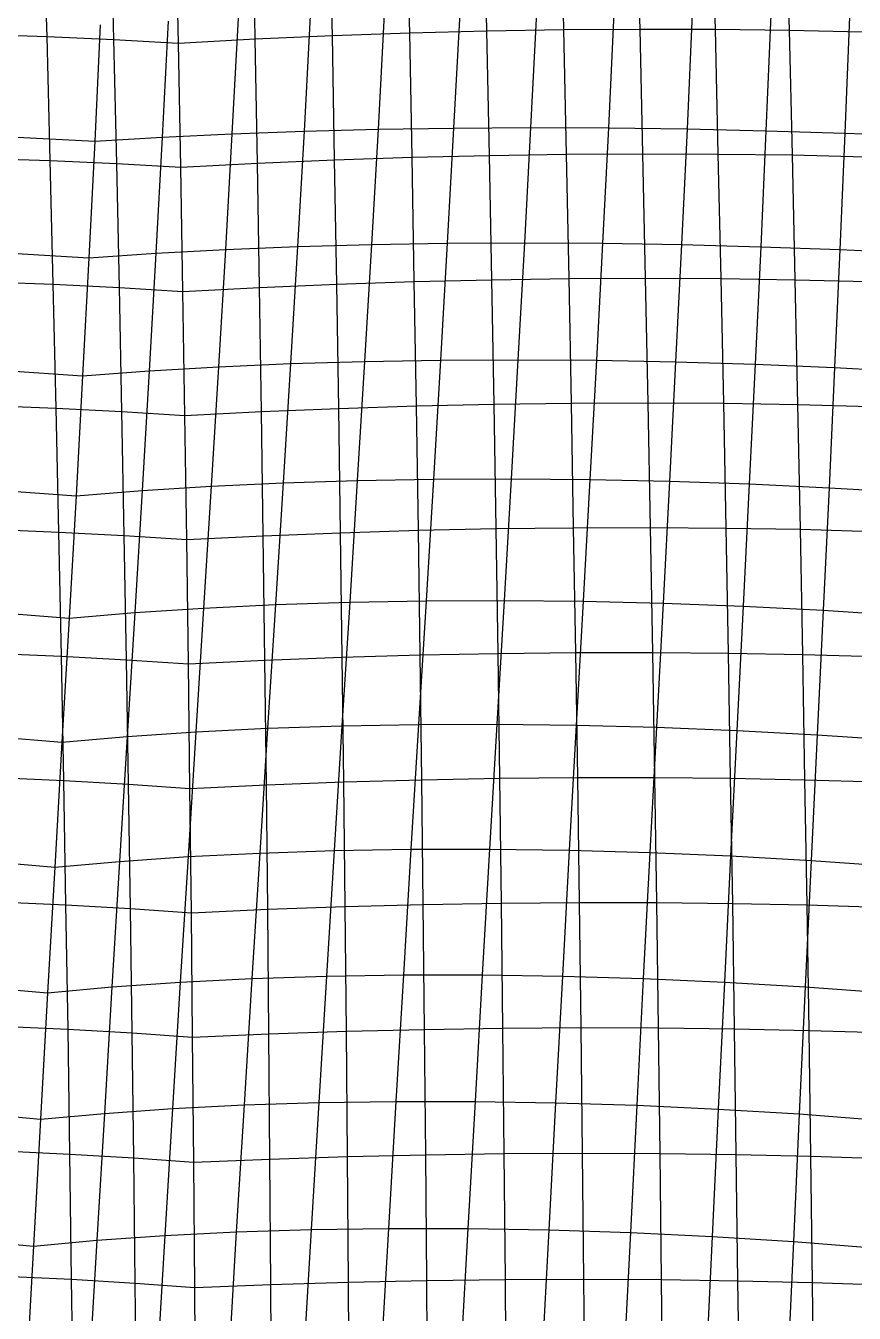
# Model space of a CAD drawing. Extents: x -429 to 429, y -1 to 209.
# Drawn here: x -124.25 to -102.37, y 140.9 to 174.91 of the extents above; entities that cross this region are included whole.
import ezdxf

# ---------------------------------------------------------------- set-up
doc = ezdxf.new("R2010")
doc.units = 0

msp = doc.modelspace()

# ---------------------------------------------------------------- linework, layer by layer
at = {"layer": 'default', "color": 3, "linetype": 'CONTINUOUS'}
for p, q in [((-123.69, 174.623, 21.53), (-123.779, 177.896, 20.956)), ((-116.153, 174.648, 19.819), (-116.218, 177.932, 19.236)), ((-114.11, 174.719, 19.829), (-114.177, 178.003, 19.225)), ((-112.069, 174.771, 19.719), (-112.141, 178.057, 19.098)), ((-110.038, 174.805, 19.488), (-110.114, 178.092, 18.858)), ((-108.025, 174.819, 19.137), (-108.104, 178.109, 18.504)), ((-106.035, 174.815, 18.667), (-106.118, 178.107, 18.038)), ((-104.078, 174.791, 18.081), (-104.16, 178.087, 17.461)), ((-121.923, 174.546, 20.534), (-122.001, 177.825, 19.985)), ((-120.219, 174.451, 19.435), (-120.282, 177.735, 18.916)), ((-120.219, 174.451, 19.435), (-120.282, 177.735, 18.916)), ((-118.192, 174.559, 19.687), (-118.255, 177.842, 19.133)), ((-112.069, 174.771, 19.719), (-110.038, 174.805, 19.488)), ((-110.038, 174.805, 19.488), (-108.025, 174.819, 19.137)), ((-109.968, 171.515, 20.092), (-110.038, 174.805, 19.488)), ((-108.025, 174.819, 19.137), (-106.035, 174.815, 18.667)), ((-107.95, 171.527, 19.744), (-108.025, 174.819, 19.137)), ((-106.035, 174.815, 18.667), (-104.078, 174.791, 18.081)), ((-105.959, 171.52, 19.271), (-106.035, 174.815, 18.667)), ((-104.078, 174.791, 18.081), (-102.158, 174.749, 17.38)), ((-104, 171.494, 18.677), (-104.078, 174.791, 18.081)), ((-125.513, 174.681, 22.42), (-123.69, 174.623, 21.53)), ((-123.69, 174.623, 21.53), (-121.923, 174.546, 20.534)), ((-123.606, 171.348, 22.084), (-123.69, 174.623, 21.53)), ((-121.923, 174.546, 20.534), (-120.219, 174.451, 19.435)), ((-121.849, 171.267, 21.065), (-121.923, 174.546, 20.534)), ((-120.219, 174.451, 19.435), (-118.192, 174.559, 19.687)), ((-120.159, 171.168, 19.94), (-120.219, 174.451, 19.435)), ((-120.159, 171.168, 19.94), (-120.219, 174.451, 19.435)), ((-118.192, 174.559, 19.687), (-116.153, 174.648, 19.819)), ((-118.133, 171.275, 20.223), (-118.192, 174.559, 19.687)), ((-116.153, 174.648, 19.819), (-114.11, 174.719, 19.829)), ((-116.093, 171.363, 20.38), (-116.153, 174.648, 19.819)), ((-114.11, 174.719, 19.829), (-112.069, 174.771, 19.719)), ((-114.047, 171.433, 20.411), (-114.11, 174.719, 19.829)), ((-112.002, 171.483, 20.314), (-112.069, 174.771, 19.719)), ((-125.424, 171.411, 22.992), (-123.606, 171.348, 22.084)), ((-116.093, 171.363, 20.38), (-114.047, 171.433, 20.411)), ((-114.047, 171.433, 20.411), (-112.002, 171.483, 20.314)), ((-113.988, 168.15, 20.978), (-114.047, 171.433, 20.411)), ((-112.002, 171.483, 20.314), (-109.968, 171.515, 20.092)), ((-111.939, 168.199, 20.896), (-112.002, 171.483, 20.314)), ((-109.968, 171.515, 20.092), (-107.95, 171.527, 19.744)), ((-109.9, 168.228, 20.682), (-109.968, 171.515, 20.092)), ((-107.95, 171.527, 19.744), (-105.959, 171.52, 19.271)), ((-107.879, 168.238, 20.337), (-107.95, 171.527, 19.744)), ((-105.959, 171.52, 19.271), (-104, 171.494, 18.677)), ((-105.885, 168.229, 19.861), (-105.959, 171.52, 19.271)), ((-104, 171.494, 18.677), (-102.083, 171.448, 17.962)), ((-103.925, 168.2, 19.258), (-104, 171.494, 18.677)), ((-123.606, 171.348, 22.084), (-121.849, 171.267, 21.065)), ((-123.525, 168.078, 22.623), (-123.606, 171.348, 22.084)), ((-121.849, 171.267, 21.065), (-120.159, 171.168, 19.94)), ((-121.778, 167.994, 21.581), (-121.849, 171.267, 21.065)), ((-120.159, 171.168, 19.94), (-118.133, 171.275, 20.223)), ((-120.102, 167.891, 20.429), (-120.159, 171.168, 19.94)), ((-120.102, 167.891, 20.429), (-120.159, 171.168, 19.94)), ((-118.133, 171.275, 20.223), (-116.093, 171.363, 20.38)), ((-118.078, 167.996, 20.744), (-118.133, 171.275, 20.223)), ((-116.037, 168.083, 20.927), (-116.093, 171.363, 20.38)), ((-125.338, 168.144, 23.549), (-123.525, 168.078, 22.623)), ((-123.525, 168.078, 22.623), (-121.778, 167.994, 21.581)), ((-123.449, 164.809, 23.141), (-123.525, 168.078, 22.623)), ((-121.778, 167.994, 21.581), (-120.102, 167.891, 20.429)), ((-121.711, 164.721, 22.077), (-121.778, 167.994, 21.581)), ((-120.102, 167.891, 20.429), (-118.078, 167.996, 20.744)), ((-118.078, 167.996, 20.744), (-116.037, 168.083, 20.927)), ((-118.027, 164.718, 21.242), (-118.078, 167.996, 20.744)), ((-116.037, 168.083, 20.927), (-113.988, 168.15, 20.978)), ((-115.985, 164.802, 21.449), (-116.037, 168.083, 20.927)), ((-113.988, 168.15, 20.978), (-111.939, 168.199, 20.896)), ((-113.933, 164.868, 21.518), (-113.988, 168.15, 20.978)), ((-111.939, 168.199, 20.896), (-109.9, 168.228, 20.682)), ((-111.881, 164.914, 21.449), (-111.939, 168.199, 20.896)), ((-109.9, 168.228, 20.682), (-107.879, 168.238, 20.337)), ((-109.838, 164.941, 21.243), (-109.9, 168.228, 20.682)), ((-107.879, 168.238, 20.337), (-105.885, 168.229, 19.861)), ((-107.813, 164.949, 20.9), (-107.879, 168.238, 20.337)), ((-105.885, 168.229, 19.861), (-103.925, 168.2, 19.258)), ((-105.816, 164.937, 20.422), (-105.885, 168.229, 19.861)), ((-103.925, 168.2, 19.258), (-102.01, 168.152, 18.53)), ((-103.857, 164.905, 19.811), (-103.925, 168.2, 19.258)), ((-120.05, 164.615, 20.899), (-120.102, 167.891, 20.429)), ((-120.05, 164.615, 20.899), (-120.102, 167.891, 20.429)), ((-111.881, 164.914, 21.449), (-109.838, 164.941, 21.243)), ((-109.838, 164.941, 21.243), (-107.813, 164.949, 20.9)), ((-109.779, 161.65, 21.792), (-109.838, 164.941, 21.243)), ((-107.813, 164.949, 20.9), (-105.816, 164.937, 20.422)), ((-107.75, 161.655, 21.451), (-107.813, 164.949, 20.9)), ((-105.816, 164.937, 20.422), (-103.857, 164.905, 19.811)), ((-105.75, 161.641, 20.97), (-105.816, 164.937, 20.422)), ((-125.256, 164.878, 24.086), (-123.449, 164.809, 23.141)), ((-123.449, 164.809, 23.141), (-121.711, 164.721, 22.077)), ((-123.379, 161.534, 23.638), (-123.449, 164.809, 23.141)), ((-121.711, 164.721, 22.077), (-120.05, 164.615, 20.899)), ((-121.65, 161.444, 22.554), (-121.711, 164.721, 22.077)), ((-120.05, 164.615, 20.899), (-118.027, 164.718, 21.242)), ((-120.001, 161.336, 21.353), (-120.05, 164.615, 20.899)), ((-120.001, 161.336, 21.353), (-120.05, 164.615, 20.899)), ((-118.027, 164.718, 21.242), (-115.985, 164.802, 21.449)), ((-117.98, 161.437, 21.726), (-118.027, 164.718, 21.242)), ((-115.985, 164.802, 21.449), (-113.933, 164.868, 21.518)), ((-115.937, 161.518, 21.957), (-115.985, 164.802, 21.449)), ((-113.933, 164.868, 21.518), (-111.881, 164.914, 21.449)), ((-113.882, 161.582, 22.045), (-113.933, 164.868, 21.518)), ((-111.826, 161.626, 21.99), (-111.881, 164.914, 21.449)), ((-103.857, 164.905, 19.811), (-101.943, 164.855, 19.07)), ((-103.79, 161.607, 20.351), (-103.857, 164.905, 19.811)), ((-125.181, 161.606, 24.598), (-123.379, 161.534, 23.638)), ((-123.379, 161.534, 23.638), (-121.65, 161.444, 22.554)), ((-123.312, 158.255, 24.12), (-123.379, 161.534, 23.638)), ((-115.937, 161.518, 21.957), (-113.882, 161.582, 22.045)), ((-113.882, 161.582, 22.045), (-111.826, 161.626, 21.99)), ((-113.835, 158.29, 22.554), (-113.882, 161.582, 22.045)), ((-111.826, 161.626, 21.99), (-109.779, 161.65, 21.792)), ((-111.775, 158.331, 22.512), (-111.826, 161.626, 21.99)), ((-109.779, 161.65, 21.792), (-107.75, 161.655, 21.451)), ((-109.723, 158.353, 22.322), (-109.779, 161.65, 21.792)), ((-107.75, 161.655, 21.451), (-105.75, 161.641, 20.97)), ((-107.691, 158.356, 21.984), (-107.75, 161.655, 21.451)), ((-105.75, 161.641, 20.97), (-103.79, 161.607, 20.351)), ((-105.688, 158.339, 21.5), (-105.75, 161.641, 20.97)), ((-103.79, 161.607, 20.351), (-101.877, 161.554, 19.597)), ((-103.726, 158.303, 20.873), (-103.79, 161.607, 20.351)), ((-121.65, 161.444, 22.554), (-120.001, 161.336, 21.353)), ((-121.591, 158.163, 23.016), (-121.65, 161.444, 22.554)), ((-120.001, 161.336, 21.353), (-117.98, 161.437, 21.726)), ((-119.956, 158.052, 21.791), (-120.001, 161.336, 21.353)), ((-119.956, 158.052, 21.791), (-120.001, 161.336, 21.353)), ((-117.98, 161.437, 21.726), (-115.937, 161.518, 21.957)), ((-117.937, 158.15, 22.193), (-117.98, 161.437, 21.726)), ((-115.893, 158.229, 22.448), (-115.937, 161.518, 21.957)), ((-125.108, 158.33, 25.098), (-123.312, 158.255, 24.12)), ((-123.312, 158.255, 24.12), (-121.591, 158.163, 23.016)), ((-123.25, 154.973, 24.582), (-123.312, 158.255, 24.12)), ((-121.591, 158.163, 23.016), (-119.956, 158.052, 21.791)), ((-121.538, 154.878, 23.46), (-121.591, 158.163, 23.016)), ((-119.956, 158.052, 21.791), (-117.937, 158.15, 22.193)), ((-117.937, 158.15, 22.193), (-115.893, 158.229, 22.448)), ((-117.897, 154.861, 22.64), (-117.937, 158.15, 22.193)), ((-115.893, 158.229, 22.448), (-113.835, 158.29, 22.554)), ((-115.852, 154.937, 22.916), (-115.893, 158.229, 22.448)), ((-113.835, 158.29, 22.554), (-111.775, 158.331, 22.512)), ((-113.793, 154.995, 23.039), (-113.835, 158.29, 22.554)), ((-111.775, 158.331, 22.512), (-109.723, 158.353, 22.322)), ((-111.729, 155.033, 23.009), (-111.775, 158.331, 22.512)), ((-109.723, 158.353, 22.322), (-107.691, 158.356, 21.984)), ((-109.673, 155.053, 22.825), (-109.723, 158.353, 22.322)), ((-107.691, 158.356, 21.984), (-105.688, 158.339, 21.5)), ((-107.637, 155.053, 22.49), (-107.691, 158.356, 21.984)), ((-105.688, 158.339, 21.5), (-103.726, 158.303, 20.873)), ((-105.632, 155.033, 22.003), (-105.688, 158.339, 21.5)), ((-103.726, 158.303, 20.873), (-101.815, 158.247, 20.106)), ((-103.669, 154.995, 21.369), (-103.726, 158.303, 20.873)), ((-119.915, 154.766, 22.213), (-119.956, 158.052, 21.791)), ((-119.915, 154.766, 22.213), (-119.956, 158.052, 21.791)), ((-125.042, 155.05, 25.575), (-123.25, 154.973, 24.582)), ((-123.25, 154.973, 24.582), (-121.538, 154.878, 23.46)), ((-123.191, 151.692, 25.03), (-123.25, 154.973, 24.582)), ((-121.538, 154.878, 23.46), (-119.915, 154.766, 22.213)), ((-121.487, 151.595, 23.888), (-121.538, 154.878, 23.46)), ((-119.915, 154.766, 22.213), (-117.897, 154.861, 22.64)), ((-119.877, 151.481, 22.619), (-119.915, 154.766, 22.213)), ((-119.877, 151.481, 22.619), (-119.915, 154.766, 22.213)), ((-117.897, 154.861, 22.64), (-115.852, 154.937, 22.916)), ((-117.862, 151.572, 23.073), (-117.897, 154.861, 22.64)), ((-115.852, 154.937, 22.916), (-113.793, 154.995, 23.039)), ((-115.816, 151.645, 23.372), (-115.852, 154.937, 22.916)), ((-113.793, 154.995, 23.039), (-111.729, 155.033, 23.009)), ((-113.754, 151.7, 23.512), (-113.793, 154.995, 23.039)), ((-111.729, 155.033, 23.009), (-109.673, 155.053, 22.825)), ((-111.686, 151.735, 23.495), (-111.729, 155.033, 23.009)), ((-109.673, 155.053, 22.825), (-107.637, 155.053, 22.49)), ((-109.626, 151.752, 23.318), (-109.673, 155.053, 22.825)), ((-107.637, 155.053, 22.49), (-105.632, 155.033, 22.003)), ((-107.586, 151.749, 22.985), (-107.637, 155.053, 22.49)), ((-105.632, 155.033, 22.003), (-103.669, 154.995, 21.369)), ((-105.578, 151.728, 22.495), (-105.632, 155.033, 22.003)), ((-103.669, 154.995, 21.369), (-101.759, 154.937, 20.591)), ((-103.613, 151.687, 21.854), (-103.669, 154.995, 21.369)), ((-124.979, 151.771, 26.039), (-123.191, 151.692, 25.03)), ((-123.191, 151.692, 25.03), (-121.487, 151.595, 23.888)), ((-123.136, 148.406, 25.459), (-123.191, 151.692, 25.03)), ((-115.816, 151.645, 23.372), (-113.754, 151.7, 23.512)), ((-113.754, 151.7, 23.512), (-111.686, 151.735, 23.495)), ((-113.719, 148.4, 23.966), (-113.754, 151.7, 23.512)), ((-111.686, 151.735, 23.495), (-109.626, 151.752, 23.318)), ((-111.648, 148.433, 23.96), (-111.686, 151.735, 23.495)), ((-109.626, 151.752, 23.318), (-107.586, 151.749, 22.985)), ((-109.583, 148.446, 23.791), (-109.626, 151.752, 23.318)), ((-107.586, 151.749, 22.985), (-105.578, 151.728, 22.495)), ((-107.539, 148.441, 23.46), (-107.586, 151.749, 22.985)), ((-105.578, 151.728, 22.495), (-103.613, 151.687, 21.854)), ((-105.527, 148.417, 22.968), (-105.578, 151.728, 22.495)), ((-103.613, 151.687, 21.854), (-101.704, 151.627, 21.063)), ((-103.561, 148.374, 22.318), (-103.613, 151.687, 21.854)), ((-121.487, 151.595, 23.888), (-119.877, 151.481, 22.619)), ((-121.441, 148.308, 24.298), (-121.487, 151.595, 23.888)), ((-119.877, 151.481, 22.619), (-117.862, 151.572, 23.073)), ((-119.844, 148.193, 23.006), (-119.877, 151.481, 22.619)), ((-119.844, 148.193, 23.006), (-119.877, 151.481, 22.619)), ((-117.862, 151.572, 23.073), (-115.816, 151.645, 23.372)), ((-117.83, 148.28, 23.487), (-117.862, 151.572, 23.073)), ((-115.784, 148.35, 23.808), (-115.816, 151.645, 23.372)), ((-124.919, 148.487, 26.483), (-123.136, 148.406, 25.459)), ((-123.136, 148.406, 25.459), (-121.441, 148.308, 24.298)), ((-123.088, 145.108, 25.867), (-123.136, 148.406, 25.459)), ((-121.441, 148.308, 24.298), (-119.844, 148.193, 23.006)), ((-121.4, 145.009, 24.689), (-121.441, 148.308, 24.298)), ((-119.844, 148.193, 23.006), (-117.83, 148.28, 23.487)), ((-117.83, 148.28, 23.487), (-115.784, 148.35, 23.808)), ((-117.803, 144.976, 23.882), (-117.83, 148.28, 23.487)), ((-115.784, 148.35, 23.808), (-113.719, 148.4, 23.966)), ((-115.756, 145.042, 24.222), (-115.784, 148.35, 23.808)), ((-113.719, 148.4, 23.966), (-111.648, 148.433, 23.96)), ((-113.688, 145.089, 24.395), (-113.719, 148.4, 23.966)), ((-111.648, 148.433, 23.96), (-109.583, 148.446, 23.791)), ((-111.613, 145.118, 24.4), (-111.648, 148.433, 23.96)), ((-109.583, 148.446, 23.791), (-107.539, 148.441, 23.46)), ((-109.545, 145.129, 24.237), (-109.583, 148.446, 23.791)), ((-107.539, 148.441, 23.46), (-105.527, 148.417, 22.968)), ((-107.497, 145.121, 23.908), (-107.539, 148.441, 23.46)), ((-105.527, 148.417, 22.968), (-103.561, 148.374, 22.318)), ((-105.482, 145.094, 23.413), (-105.527, 148.417, 22.968)), ((-103.561, 148.374, 22.318), (-101.653, 148.313, 21.516)), ((-103.515, 145.049, 22.757), (-103.561, 148.374, 22.318)), ((-119.815, 144.893, 23.378), (-119.844, 148.193, 23.006)), ((-119.815, 144.893, 23.378), (-119.844, 148.193, 23.006)), ((-124.866, 145.191, 26.905), (-123.088, 145.108, 25.867)), ((-123.088, 145.108, 25.867), (-121.4, 145.009, 24.689)), ((-123.041, 141.8, 26.265), (-123.088, 145.108, 25.867)), ((-121.4, 145.009, 24.689), (-119.815, 144.893, 23.378)), ((-121.361, 141.699, 25.068), (-121.4, 145.009, 24.689)), ((-119.815, 144.893, 23.378), (-117.803, 144.976, 23.882)), ((-119.788, 141.583, 23.737), (-119.815, 144.893, 23.378)), ((-119.788, 141.583, 23.737), (-119.815, 144.893, 23.378)), ((-117.803, 144.976, 23.882), (-115.756, 145.042, 24.222)), ((-117.779, 141.662, 24.266), (-117.803, 144.976, 23.882)), ((-115.756, 145.042, 24.222), (-113.688, 145.089, 24.395)), ((-115.731, 141.724, 24.627), (-115.756, 145.042, 24.222)), ((-113.688, 145.089, 24.395), (-111.613, 145.118, 24.4)), ((-113.661, 141.768, 24.817), (-113.688, 145.089, 24.395)), ((-111.613, 145.118, 24.4), (-109.545, 145.129, 24.237)), ((-111.582, 141.794, 24.834), (-111.613, 145.118, 24.4)), ((-109.545, 145.129, 24.237), (-107.497, 145.121, 23.908)), ((-109.509, 141.801, 24.678), (-109.545, 145.129, 24.237)), ((-107.497, 145.121, 23.908), (-105.482, 145.094, 23.413)), ((-107.456, 141.791, 24.35), (-107.497, 145.121, 23.908)), ((-105.482, 145.094, 23.413), (-103.515, 145.049, 22.757)), ((-105.439, 141.762, 23.853), (-105.482, 145.094, 23.413)), ((-103.515, 145.049, 22.757), (-101.608, 144.987, 21.945)), ((-103.47, 141.715, 23.19), (-103.515, 145.049, 22.757)), ((-124.815, 141.885, 27.318), (-123.041, 141.8, 26.265)), ((-123.041, 141.8, 26.265), (-121.361, 141.699, 25.068)), ((-122.999, 138.486, 26.644), (-123.041, 141.8, 26.265)), ((-121.361, 141.699, 25.068), (-119.788, 141.583, 23.737)), ((-121.327, 138.384, 25.431), (-121.361, 141.699, 25.068)), ((-119.788, 141.583, 23.737), (-117.779, 141.662, 24.266)), ((-119.765, 138.266, 24.081), (-119.788, 141.583, 23.737)), ((-119.765, 138.266, 24.081), (-119.788, 141.583, 23.737)), ((-117.779, 141.662, 24.266), (-115.731, 141.724, 24.627)), ((-117.758, 138.341, 24.633), (-117.779, 141.662, 24.266)), ((-115.731, 141.724, 24.627), (-113.661, 141.768, 24.817)), ((-115.71, 138.399, 25.012), (-115.731, 141.724, 24.627)), ((-113.661, 141.768, 24.817), (-111.582, 141.794, 24.834)), ((-113.637, 138.44, 25.216), (-113.661, 141.768, 24.817)), ((-111.582, 141.794, 24.834), (-109.509, 141.801, 24.678)), ((-111.555, 138.462, 25.243), (-111.582, 141.794, 24.834)), ((-109.509, 141.801, 24.678), (-107.456, 141.791, 24.35)), ((-109.478, 138.467, 25.093), (-109.509, 141.801, 24.678)), ((-107.456, 141.791, 24.35), (-105.439, 141.762, 23.853)), ((-107.421, 138.454, 24.767), (-107.456, 141.791, 24.35)), ((-105.439, 141.762, 23.853), (-103.47, 141.715, 23.19)), ((-105.4, 138.422, 24.268), (-105.439, 141.762, 23.853)), ((-103.47, 141.715, 23.19), (-101.563, 141.65, 22.365)), ((-103.43, 138.373, 23.598), (-103.47, 141.715, 23.19))]:
    msp.add_line(p, q, dxfattribs=at)
at = {"layer": 'default', "color": 5, "linetype": 'CONTINUOUS'}
for p, q in [((-116.736, 175.166, 7.493), (-116.901, 172.123, 7.003)), ((-114.783, 175.212, 6.766), (-114.947, 172.173, 6.257)), ((-112.79, 175.241, 6.158), (-112.95, 172.204, 5.638)), ((-110.765, 175.254, 5.672), (-110.918, 172.216, 5.146)), ((-108.716, 175.251, 5.309), (-108.861, 172.209, 4.785)), ((-106.649, 175.23, 5.071), (-106.785, 172.182, 4.556)), ((-104.573, 175.194, 4.959), (-104.701, 172.136, 4.459)), ((-102.495, 175.141, 4.973), (-102.617, 172.071, 4.495)), ((-122.285, 174.934, 10.364), (-122.429, 171.86, 9.959)), ((-122.285, 174.934, 10.364), (-122.429, 171.86, 9.959)), ((-120.494, 175.027, 9.296), (-120.65, 171.966, 8.857)), ((-118.642, 175.105, 8.338), (-118.805, 172.054, 7.87)), ((-118.805, 172.054, 7.87), (-116.901, 172.123, 7.003)), ((-116.901, 172.123, 7.003), (-117.076, 169.073, 6.471)), ((-116.901, 172.123, 7.003), (-114.947, 172.173, 6.257)), ((-114.947, 172.173, 6.257), (-115.12, 169.128, 5.708)), ((-114.947, 172.173, 6.257), (-112.95, 172.204, 5.638)), ((-112.95, 172.204, 5.638), (-113.118, 169.161, 5.077)), ((-112.95, 172.204, 5.638), (-110.918, 172.216, 5.146)), ((-110.918, 172.216, 5.146), (-111.08, 169.172, 4.581)), ((-110.918, 172.216, 5.146), (-108.861, 172.209, 4.785)), ((-108.861, 172.209, 4.785), (-109.014, 169.161, 4.221)), ((-108.861, 172.209, 4.785), (-106.785, 172.182, 4.556)), ((-106.785, 172.182, 4.556), (-106.931, 169.127, 4)), ((-106.785, 172.182, 4.556), (-104.701, 172.136, 4.459)), ((-104.701, 172.136, 4.459), (-104.838, 169.072, 3.917)), ((-104.701, 172.136, 4.459), (-102.617, 172.071, 4.495)), ((-102.617, 172.071, 4.495), (-102.747, 168.995, 3.975)), ((-102.617, 172.071, 4.495), (-100.541, 171.988, 4.664)), ((-124.483, 171.961, 9.754), (-122.429, 171.86, 9.959)), ((-122.429, 171.86, 9.959), (-122.584, 168.778, 9.51)), ((-122.429, 171.86, 9.959), (-122.584, 168.778, 9.51)), ((-122.429, 171.86, 9.959), (-120.65, 171.966, 8.857)), ((-120.65, 171.966, 8.857), (-120.817, 168.898, 8.376)), ((-120.65, 171.966, 8.857), (-118.805, 172.054, 7.87)), ((-118.805, 172.054, 7.87), (-118.978, 168.996, 7.361)), ((-118.978, 168.996, 7.361), (-117.076, 169.073, 6.471)), ((-117.076, 169.073, 6.471), (-117.26, 165.984, 5.901)), ((-117.076, 169.073, 6.471), (-115.12, 169.128, 5.708)), ((-115.12, 169.128, 5.708), (-115.302, 166.043, 5.123)), ((-115.12, 169.128, 5.708), (-113.118, 169.161, 5.077)), ((-113.118, 169.161, 5.077), (-113.295, 166.078, 4.482)), ((-113.118, 169.161, 5.077), (-111.08, 169.172, 4.581)), ((-111.08, 169.172, 4.581), (-111.25, 166.088, 3.981)), ((-111.08, 169.172, 4.581), (-109.014, 169.161, 4.221)), ((-109.014, 169.161, 4.221), (-109.176, 166.073, 3.622)), ((-109.014, 169.161, 4.221), (-106.931, 169.127, 4)), ((-106.931, 169.127, 4), (-107.085, 166.033, 3.408)), ((-106.931, 169.127, 4), (-104.838, 169.072, 3.917)), ((-104.838, 169.072, 3.917), (-104.984, 165.969, 3.339)), ((-104.838, 169.072, 3.917), (-102.747, 168.995, 3.975)), ((-124.641, 168.897, 9.271), (-122.584, 168.778, 9.51)), ((-122.584, 168.778, 9.51), (-122.749, 165.662, 9.015)), ((-122.584, 168.778, 9.51), (-122.749, 165.662, 9.015)), ((-122.584, 168.778, 9.51), (-120.817, 168.898, 8.376)), ((-120.817, 168.898, 8.376), (-120.993, 165.793, 7.852)), ((-120.817, 168.898, 8.376), (-118.978, 168.996, 7.361)), ((-118.978, 168.996, 7.361), (-119.16, 165.9, 6.812)), ((-102.747, 168.995, 3.975), (-102.887, 165.88, 3.415)), ((-102.747, 168.995, 3.975), (-100.666, 168.896, 4.172)), ((-119.16, 165.9, 6.812), (-117.26, 165.984, 5.901)), ((-117.26, 165.984, 5.901), (-117.455, 162.836, 5.287)), ((-117.26, 165.984, 5.901), (-115.302, 166.043, 5.123)), ((-115.302, 166.043, 5.123), (-115.495, 162.899, 4.492)), ((-115.302, 166.043, 5.123), (-113.295, 166.078, 4.482)), ((-113.295, 166.078, 4.482), (-113.484, 162.935, 3.84)), ((-113.295, 166.078, 4.482), (-111.25, 166.088, 3.981)), ((-111.25, 166.088, 3.981), (-111.431, 162.943, 3.334)), ((-111.25, 166.088, 3.981), (-109.176, 166.073, 3.622)), ((-109.176, 166.073, 3.622), (-109.349, 162.924, 2.976)), ((-109.176, 166.073, 3.622), (-107.085, 166.033, 3.408)), ((-107.085, 166.033, 3.408), (-107.248, 162.879, 2.769)), ((-107.085, 166.033, 3.408), (-104.984, 165.969, 3.339)), ((-104.984, 165.969, 3.339), (-105.139, 162.806, 2.714)), ((-104.984, 165.969, 3.339), (-102.887, 165.88, 3.415)), ((-124.809, 165.798, 8.746), (-122.749, 165.662, 9.015)), ((-122.749, 165.662, 9.015), (-122.925, 162.491, 8.48)), ((-122.749, 165.662, 9.015), (-122.925, 162.491, 8.48)), ((-122.749, 165.662, 9.015), (-120.993, 165.793, 7.852)), ((-120.993, 165.793, 7.852), (-121.18, 162.632, 7.286)), ((-120.993, 165.793, 7.852), (-119.16, 165.9, 6.812)), ((-119.16, 165.9, 6.812), (-119.354, 162.747, 6.22)), ((-102.887, 165.88, 3.415), (-103.034, 162.707, 2.811)), ((-102.887, 165.88, 3.415), (-100.801, 165.768, 3.636)), ((-117.455, 162.836, 5.287), (-115.495, 162.899, 4.492)), ((-115.495, 162.899, 4.492), (-115.694, 159.686, 3.839)), ((-115.495, 162.899, 4.492), (-113.484, 162.935, 3.84)), ((-113.484, 162.935, 3.84), (-113.677, 159.722, 3.177)), ((-113.484, 162.935, 3.84), (-111.431, 162.943, 3.334)), ((-111.431, 162.943, 3.334), (-111.618, 159.729, 2.666)), ((-111.431, 162.943, 3.334), (-109.349, 162.924, 2.976)), ((-109.349, 162.924, 2.976), (-109.527, 159.707, 2.309)), ((-109.349, 162.924, 2.976), (-107.248, 162.879, 2.769)), ((-124.987, 162.642, 8.18), (-122.925, 162.491, 8.48)), ((-122.925, 162.491, 8.48), (-121.18, 162.632, 7.286)), ((-121.18, 162.632, 7.286), (-121.374, 159.408, 6.693)), ((-121.18, 162.632, 7.286), (-119.354, 162.747, 6.22)), ((-119.354, 162.747, 6.22), (-119.553, 159.529, 5.603)), ((-119.354, 162.747, 6.22), (-117.455, 162.836, 5.287)), ((-117.455, 162.836, 5.287), (-117.656, 159.622, 4.649)), ((-107.248, 162.879, 2.769), (-107.417, 159.656, 2.109)), ((-107.248, 162.879, 2.769), (-105.139, 162.806, 2.714)), ((-105.139, 162.806, 2.714), (-105.3, 159.576, 2.066)), ((-105.139, 162.806, 2.714), (-103.034, 162.707, 2.811)), ((-103.034, 162.707, 2.811), (-103.188, 159.469, 2.181)), ((-103.034, 162.707, 2.811), (-100.944, 162.582, 3.059)), ((-122.925, 162.491, 8.48), (-123.108, 159.26, 7.916)), ((-122.925, 162.491, 8.48), (-123.108, 159.26, 7.916)), ((-121.374, 159.408, 6.693), (-119.553, 159.529, 5.603)), ((-119.553, 159.529, 5.603), (-119.76, 156.26, 4.962)), ((-119.553, 159.529, 5.603), (-117.656, 159.622, 4.649)), ((-117.656, 159.622, 4.649), (-117.865, 156.355, 3.987)), ((-117.656, 159.622, 4.649), (-115.694, 159.686, 3.839)), ((-115.694, 159.686, 3.839), (-115.9, 156.42, 3.16)), ((-115.694, 159.686, 3.839), (-113.677, 159.722, 3.177)), ((-113.677, 159.722, 3.177), (-113.878, 156.456, 2.486)), ((-113.677, 159.722, 3.177), (-111.618, 159.729, 2.666)), ((-111.618, 159.729, 2.666), (-111.81, 156.461, 1.97)), ((-111.618, 159.729, 2.666), (-109.527, 159.707, 2.309)), ((-109.527, 159.707, 2.309), (-109.711, 156.435, 1.614)), ((-109.527, 159.707, 2.309), (-107.417, 159.656, 2.109)), ((-107.417, 159.656, 2.109), (-107.591, 156.38, 1.421)), ((-107.417, 159.656, 2.109), (-105.3, 159.576, 2.066)), ((-105.3, 159.576, 2.066), (-105.466, 156.294, 1.393)), ((-105.3, 159.576, 2.066), (-103.188, 159.469, 2.181)), ((-125.174, 159.423, 7.586), (-123.108, 159.26, 7.916)), ((-123.108, 159.26, 7.916), (-123.297, 155.982, 7.333)), ((-123.108, 159.26, 7.916), (-123.297, 155.982, 7.333)), ((-123.108, 159.26, 7.916), (-121.374, 159.408, 6.693)), ((-121.374, 159.408, 6.693), (-121.575, 156.135, 6.08)), ((-103.188, 159.469, 2.181), (-103.346, 156.179, 1.528)), ((-103.188, 159.469, 2.181), (-101.093, 159.334, 2.453)), ((-115.9, 156.42, 3.16), (-113.878, 156.456, 2.486)), ((-113.878, 156.456, 2.486), (-114.077, 153.156, 1.801)), ((-113.878, 156.456, 2.486), (-111.81, 156.461, 1.97)), ((-111.81, 156.461, 1.97), (-112.003, 153.159, 1.28)), ((-111.81, 156.461, 1.97), (-109.711, 156.435, 1.614)), ((-109.711, 156.435, 1.614), (-109.894, 153.131, 0.925)), ((-109.711, 156.435, 1.614), (-107.591, 156.38, 1.421)), ((-125.365, 156.155, 6.971), (-123.297, 155.982, 7.333)), ((-123.297, 155.982, 7.333), (-121.575, 156.135, 6.08)), ((-121.575, 156.135, 6.08), (-121.775, 152.836, 5.464)), ((-121.575, 156.135, 6.08), (-119.76, 156.26, 4.962)), ((-119.76, 156.26, 4.962), (-119.966, 152.962, 4.323)), ((-119.76, 156.26, 4.962), (-117.865, 156.355, 3.987)), ((-117.865, 156.355, 3.987), (-118.072, 153.057, 3.327)), ((-117.865, 156.355, 3.987), (-115.9, 156.42, 3.16)), ((-115.9, 156.42, 3.16), (-116.105, 153.122, 2.485)), ((-107.591, 156.38, 1.421), (-107.766, 153.071, 0.739)), ((-107.591, 156.38, 1.421), (-105.466, 156.294, 1.393)), ((-105.466, 156.294, 1.393), (-105.632, 152.981, 0.722)), ((-105.466, 156.294, 1.393), (-103.346, 156.179, 1.528)), ((-103.346, 156.179, 1.528), (-103.505, 152.861, 0.876)), ((-103.346, 156.179, 1.528), (-101.246, 156.036, 1.826)), ((-123.297, 155.982, 7.333), (-123.487, 152.681, 6.745)), ((-123.297, 155.982, 7.333), (-123.487, 152.681, 6.745)), ((-119.966, 152.962, 4.323), (-118.072, 153.057, 3.327)), ((-118.072, 153.057, 3.327), (-118.28, 149.742, 2.667)), ((-118.072, 153.057, 3.327), (-116.105, 153.122, 2.485)), ((-116.105, 153.122, 2.485), (-116.31, 149.806, 1.808)), ((-116.105, 153.122, 2.485), (-114.077, 153.156, 1.801)), ((-114.077, 153.156, 1.801), (-114.277, 149.838, 1.113)), ((-114.077, 153.156, 1.801), (-112.003, 153.159, 1.28)), ((-112.003, 153.159, 1.28), (-112.194, 149.839, 0.587)), ((-112.003, 153.159, 1.28), (-109.894, 153.131, 0.925)), ((-109.894, 153.131, 0.925), (-110.077, 149.807, 0.233)), ((-109.894, 153.131, 0.925), (-107.766, 153.071, 0.739)), ((-107.766, 153.071, 0.739), (-107.939, 149.744, 0.054)), ((-107.766, 153.071, 0.739), (-105.632, 152.981, 0.722)), ((-125.557, 152.861, 6.355), (-123.487, 152.681, 6.745)), ((-123.487, 152.681, 6.745), (-121.775, 152.836, 5.464)), ((-121.775, 152.836, 5.464), (-121.976, 149.52, 4.852)), ((-121.775, 152.836, 5.464), (-119.966, 152.962, 4.323)), ((-119.966, 152.962, 4.323), (-120.173, 149.646, 3.684)), ((-105.632, 152.981, 0.722), (-105.796, 149.65, 0.051)), ((-105.632, 152.981, 0.722), (-103.505, 152.861, 0.876)), ((-103.505, 152.861, 0.876), (-103.663, 149.524, 0.224)), ((-103.505, 152.861, 0.876), (-101.401, 152.711, 1.198)), ((-123.487, 152.681, 6.745), (-123.676, 149.364, 6.163)), ((-123.487, 152.681, 6.745), (-123.676, 149.364, 6.163)), ((-121.976, 149.52, 4.852), (-120.173, 149.646, 3.684)), ((-120.173, 149.646, 3.684), (-120.376, 146.309, 3.057)), ((-120.173, 149.646, 3.684), (-118.28, 149.742, 2.667)), ((-118.28, 149.742, 2.667), (-118.484, 146.404, 2.021)), ((-118.28, 149.742, 2.667), (-116.31, 149.806, 1.808)), ((-116.31, 149.806, 1.808), (-116.511, 146.467, 1.147)), ((-116.31, 149.806, 1.808), (-114.277, 149.838, 1.113)), ((-114.277, 149.838, 1.113), (-114.473, 146.498, 0.442)), ((-114.277, 149.838, 1.113), (-112.194, 149.839, 0.587)), ((-112.194, 149.839, 0.587), (-112.383, 146.496, -0.089)), ((-112.194, 149.839, 0.587), (-110.077, 149.807, 0.233)), ((-110.077, 149.807, 0.233), (-110.257, 146.461, -0.442)), ((-110.077, 149.807, 0.233), (-107.939, 149.744, 0.054)), ((-107.939, 149.744, 0.054), (-108.11, 146.395, -0.615)), ((-107.939, 149.744, 0.054), (-105.796, 149.65, 0.051)), ((-105.796, 149.65, 0.051), (-105.959, 146.296, -0.606)), ((-105.796, 149.65, 0.051), (-103.663, 149.524, 0.224)), ((-125.748, 149.55, 5.742), (-123.676, 149.364, 6.163)), ((-123.676, 149.364, 6.163), (-123.864, 146.026, 5.586)), ((-123.676, 149.364, 6.163), (-123.864, 146.026, 5.586)), ((-123.676, 149.364, 6.163), (-121.976, 149.52, 4.852)), ((-121.976, 149.52, 4.852), (-122.174, 146.182, 4.248)), ((-103.663, 149.524, 0.224), (-103.819, 146.166, -0.415)), ((-103.663, 149.524, 0.224), (-101.554, 149.369, 0.573)), ((-122.174, 146.182, 4.248), (-120.376, 146.309, 3.057)), ((-120.376, 146.309, 3.057), (-120.581, 142.956, 2.428)), ((-120.376, 146.309, 3.057), (-118.484, 146.404, 2.021)), ((-118.484, 146.404, 2.021), (-118.69, 143.052, 1.371)), ((-118.484, 146.404, 2.021), (-116.511, 146.467, 1.147)), ((-116.511, 146.467, 1.147), (-116.714, 143.115, 0.481)), ((-116.511, 146.467, 1.147), (-114.473, 146.498, 0.442)), ((-114.473, 146.498, 0.442), (-114.67, 143.144, -0.234)), ((-114.473, 146.498, 0.442), (-112.383, 146.496, -0.089)), ((-112.383, 146.496, -0.089), (-112.572, 143.14, -0.77)), ((-112.383, 146.496, -0.089), (-110.257, 146.461, -0.442)), ((-110.257, 146.461, -0.442), (-110.436, 143.103, -1.123)), ((-110.257, 146.461, -0.442), (-108.11, 146.395, -0.615)), ((-108.11, 146.395, -0.615), (-108.281, 143.032, -1.289)), ((-108.11, 146.395, -0.615), (-105.959, 146.296, -0.606)), ((-105.959, 146.296, -0.606), (-106.121, 142.928, -1.267)), ((-105.959, 146.296, -0.606), (-103.819, 146.166, -0.415)), ((-125.938, 146.218, 5.137), (-123.864, 146.026, 5.586)), ((-123.864, 146.026, 5.586), (-124.052, 142.67, 5.01)), ((-123.864, 146.026, 5.586), (-124.052, 142.67, 5.01)), ((-123.864, 146.026, 5.586), (-122.174, 146.182, 4.248)), ((-122.174, 146.182, 4.248), (-122.373, 142.829, 3.645)), ((-103.819, 146.166, -0.415), (-103.974, 142.793, -1.057)), ((-103.819, 146.166, -0.415), (-101.706, 146.006, -0.044)), ((-126.128, 142.869, 4.532), (-124.052, 142.67, 5.01)), ((-124.052, 142.67, 5.01), (-122.373, 142.829, 3.645)), ((-122.373, 142.829, 3.645), (-122.571, 139.469, 3.044)), ((-122.373, 142.829, 3.645), (-120.581, 142.956, 2.428)), ((-120.581, 142.956, 2.428), (-120.783, 139.599, 1.806)), ((-120.581, 142.956, 2.428), (-118.69, 143.052, 1.371)), ((-118.69, 143.052, 1.371), (-118.893, 139.695, 0.73)), ((-118.69, 143.052, 1.371), (-116.714, 143.115, 0.481)), ((-116.714, 143.115, 0.481), (-116.914, 139.758, -0.174)), ((-116.714, 143.115, 0.481), (-114.67, 143.144, -0.234)), ((-114.67, 143.144, -0.234), (-114.864, 139.786, -0.899)), ((-114.67, 143.144, -0.234), (-112.572, 143.14, -0.77)), ((-112.572, 143.14, -0.77), (-112.758, 139.78, -1.44)), ((-112.572, 143.14, -0.77), (-110.436, 143.103, -1.123)), ((-110.436, 143.103, -1.123), (-110.615, 139.739, -1.792)), ((-110.436, 143.103, -1.123), (-108.281, 143.032, -1.289)), ((-108.281, 143.032, -1.289), (-108.45, 139.664, -1.951)), ((-108.281, 143.032, -1.289), (-106.121, 142.928, -1.267)), ((-106.121, 142.928, -1.267), (-106.283, 139.555, -1.918)), ((-106.121, 142.928, -1.267), (-103.974, 142.793, -1.057)), ((-124.052, 142.67, 5.01), (-124.24, 139.307, 4.434)), ((-124.052, 142.67, 5.01), (-124.24, 139.307, 4.434)), ((-103.974, 142.793, -1.057), (-104.13, 139.414, -1.692)), ((-103.974, 142.793, -1.057), (-101.857, 142.626, -0.661))]:
    msp.add_line(p, q, dxfattribs=at)

doc.saveas('drawing.dxf')
